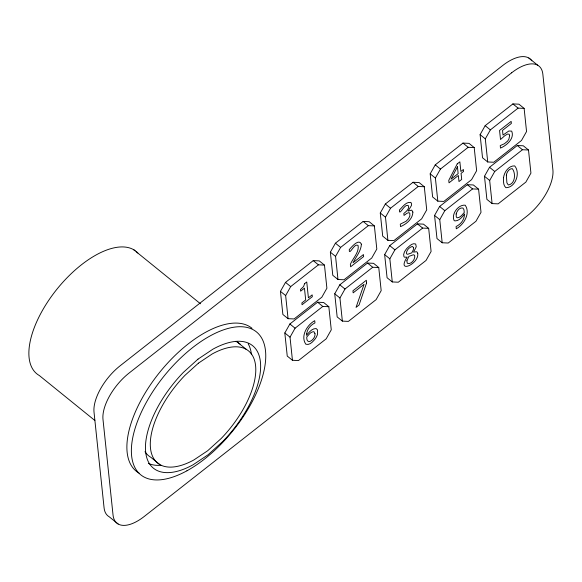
<?xml version="1.0" encoding="UTF-8"?>
<svg xmlns="http://www.w3.org/2000/svg" width="582" height="582" viewBox="0 0 582 582"><rect width="100%" height="100%" fill="white"/><g stroke="black" fill="none" stroke-linecap="round" stroke-linejoin="round"><path stroke-width="0.87" d="M280.444 291.356L285.507 282.386L313.232 260.62L319.263 260.889L324.465 265.101L326.895 288.214L321.839 297.191L294.106 318.951L288.075 318.681L282.874 314.476L280.444 291.356L285.646 295.569L288.075 318.681M285.646 295.569L290.702 286.591L318.434 264.832L324.465 265.101M284.816 332.962L289.88 323.992L317.605 302.225L323.643 302.495L328.837 306.707L331.267 329.819L326.211 338.797L298.479 360.564L292.448 360.287L287.246 356.082L284.816 332.962L290.018 337.174L292.448 360.287M330.358 252.181L335.421 243.203L363.146 221.444L369.177 221.713L374.379 225.925L376.809 249.038L371.752 258.015L344.02 279.775L337.989 279.505L332.788 275.301L330.358 252.181L335.559 256.393L337.989 279.505M290.018 337.174L295.081 328.197L322.806 306.438L328.837 306.707M335.559 256.393L340.623 247.415L368.348 225.649L374.379 225.925M334.73 293.786L339.793 284.816L367.518 263.049L373.557 263.319L378.751 267.531L381.181 290.644L376.125 299.621L348.392 321.388L342.362 321.111L337.16 316.906L334.73 293.786L339.932 297.999L342.362 321.111M380.272 213.005L385.335 204.027L413.06 182.268L419.098 182.537L424.293 186.749L426.722 209.862L421.666 218.839L393.934 240.599L387.903 240.33L382.701 236.125L380.272 213.005L385.473 217.217L387.903 240.33M339.932 297.999L344.995 289.021L372.72 267.262L378.751 267.531M385.473 217.217L390.537 208.24L418.262 186.473L424.293 186.749M384.644 254.61L389.707 245.64L417.432 223.874L423.47 224.143L428.672 228.355L431.095 251.468L426.039 260.445L398.306 282.212L392.275 281.935L387.074 277.73L384.644 254.61L389.845 258.823L392.275 281.935M430.185 173.829L435.249 164.852L462.974 143.092L469.012 143.361L474.206 147.573L476.636 170.686L471.58 179.663L443.848 201.423L437.817 201.154L432.615 196.949L430.185 173.829L435.387 178.041L437.817 201.154M389.845 258.823L394.909 249.845L422.634 228.086L428.672 228.355M435.387 178.041L440.45 169.064L468.175 147.297L474.206 147.573M434.558 215.435L439.621 206.465L467.353 184.698L473.384 184.967L478.586 189.179L481.016 212.292L475.952 221.269L448.22 243.036L442.189 242.759L436.987 238.555L434.558 215.435L439.759 219.647L442.189 242.759M480.099 134.653L485.162 125.676L512.888 103.916L518.926 104.185L524.127 108.398L526.55 131.51L521.494 140.488L493.762 162.247L487.731 161.978L482.529 157.773L480.099 134.653L485.301 138.865L487.731 161.978M439.759 219.647L444.823 210.669L472.548 188.91L478.586 189.179M485.301 138.865L490.364 129.888L518.089 108.121L524.127 108.398M484.471 176.259L489.535 167.289L517.267 145.522L523.298 145.791L528.5 150.003L530.929 173.116L525.866 182.093L498.134 203.853L492.103 203.584L486.901 199.379L484.471 176.259L489.673 180.471L492.103 203.584M489.673 180.471L494.736 171.494L522.461 149.734L528.5 150.003M528.783 57.989L537.746 65.249M512.888 103.916L518.089 108.121M517.267 145.522L522.461 149.734M485.162 125.676L490.364 129.888M462.974 143.092L468.175 147.297M489.535 167.289L494.736 171.494M467.353 184.698L472.548 188.91M435.249 164.852L440.45 169.064M413.06 182.268L418.262 186.473M439.621 206.465L444.823 210.669M417.432 223.874L422.634 228.086M385.335 204.027L390.537 208.24M363.146 221.444L368.348 225.649M389.707 245.64L394.909 249.845M367.518 263.049L372.72 267.262M335.421 243.203L340.623 247.415M313.232 260.62L318.434 264.832M339.793 284.816L344.995 289.021M317.605 302.225L322.806 306.438M285.507 282.386L290.702 286.591M289.88 323.992L295.081 328.197M133.649 249.685L200.455 303.768M237.281 342.078L246.251 349.338M159.832 464.582L150.869 457.321A72.19 34.52 -51 0 1 144.991 451.683M94.859 420.48L39.3 375.506A78.81 37.684 -51 0 1 54.555 292.215A78.81 37.684 -51 0 1 135.155 250.653M118.146 524.011L109.176 516.751A39.409 18.842 -51 0 1 104.076 507.81L94.022 412.158A39.409 18.842 -51 0 1 120.198 365.736L502.681 65.533A39.409 18.842 -51 0 1 531.803 60.79M136.566 251.766A78.81 37.684 -51 0 1 137.869 253.017M248.194 343.824A78.81 37.684 -51 0 1 251.446 354.671M161.039 465.28A78.81 37.684 -51 0 1 148.381 463.367M139.04 473.093A91.949 43.97 -51 0 1 157.773 374.721A91.949 43.97 -51 0 1 252.028 328.313M235.805 341.321A72.19 34.52 -51 0 1 240.206 344.202M412.885 212.081C412.74 219.014 406.425 224.085 400.54 226.638L400.278 224.15L406.032 221.291L408.513 218.774L409.859 215.987L409.815 213.368L409.037 212.626L407 213.238L404.024 215.435L403.813 213.47C406.054 211.622 409.328 209.149 408.6 205.853L407.444 205.373C404.104 204.631 399.041 216.722 399.419 210.044C402.504 207.119 406.061 201.467 410.907 202.405L411.583 203.911L411.438 205.504L408.12 211.077L411.721 210.102L412.885 212.081M413.547 247.648L413.307 249.904L411.809 252.835L407.786 254.239A4.154 1.986 -51 0 1 406.44 253.075C406.636 249.94 409.422 247.154 412.391 246.426L413.547 247.648M417.752 253.643C419.178 263.857 395.978 274.508 407.109 257.142L404.621 257.229L403.952 256.662L403.646 254.538L404.374 252.173A8.323 3.979 -51 0 1 407.022 248.259C409.277 246.23 412.354 242.636 415.701 244.004L416.239 246.783L413.54 252.115L416.523 251.744L417.359 252.362L417.752 253.643M406.876 260.794L407.284 263.297C411.198 265.006 415.672 258.946 414.639 255.272L413.366 254.77L408.87 256.393L406.876 260.794M464.436 214.118C464.596 219.501 460.798 224.332 456.07 226.543L456.303 228.799C463.985 224.543 470.7 213.303 465.229 205.199C458.347 204.318 451.108 214.081 454.084 220.476L454.906 220.92C459.096 221.065 462.108 217.093 464.436 214.118M314.942 333.551C316.164 338.746 306.292 346.574 306.75 337.036C308.664 334.97 310.723 331.58 313.894 331.667L314.942 333.551M456.164 213.98L456.281 216.868L457.139 217.799C460.304 217.777 462.37 214.569 464.276 212.43L463.949 209.724L462.937 208.036C459.62 207.119 456.863 211.12 456.164 213.98M361.378 244.164C361.109 251.118 356.009 256.698 353.056 262.7L363.423 254.56L363.641 256.582L350.619 266.796L350.357 264.33C352.867 258.292 359.29 252.37 358.09 245.48L357.239 245.153C353.812 244.127 348.931 256.327 349.28 249.569C351.579 247.088 358.825 238.103 361.378 244.164M503.539 177.655C503.481 181.002 503.081 185.323 505.911 187.702C515.587 187.651 520.723 172.905 514.692 165.906C508.777 165.441 504.165 172.236 503.539 177.655M509.65 135.511L508.872 139.214L507.569 141.128L504.368 143.769L500.222 145.595L500.484 148.09C506.675 145.456 514.786 138.494 511.694 131.117L508.799 131.015L503.008 135.06L502.521 130.383L511.36 123.449L511.142 121.383L499.567 130.463L500.52 139.52L504.638 135.832L507.475 134.071L509.185 134.216L509.65 135.511M306.663 333.813L306.576 335.363C308.911 332.373 311.937 328.394 316.142 328.546L317.517 329.892L317.532 334.126A9.217 4.409 -51 0 1 315.357 338.673C313.145 341.438 309.791 345.504 305.826 344.238C300.276 336.163 307.1 324.938 314.724 320.667L314.964 322.923C310.679 324.923 307.252 329.048 306.663 333.813M506.355 175.197L506.893 182.821L508.297 184.989C515.361 184.021 515.979 173.05 512.247 168.591C509.024 168.678 506.718 172.207 506.355 175.197M304.553 283.696L303.6 286.54L300.458 289.56L300.625 291.167L304.451 288.163L305.688 299.948L301.869 302.953L302.058 304.75L312.338 296.675L312.148 294.878L308.409 297.817L306.743 281.972L304.553 283.696M366.602 282.91L359.05 305.019L356.038 307.391L364.063 284.292L353.158 292.848L352.939 290.782L366.325 280.277L366.602 282.91M457.43 166.743L451.035 179.191L458.15 173.611L457.43 166.743M457.248 163.877L448.766 180.34L449.028 182.821L458.347 175.502L458.987 181.548L461.708 179.416L461.068 173.371L463.578 171.399L463.381 169.508L460.871 171.479L459.853 161.832L457.248 163.877M198.018 359.13L183.337 372.415A78.81 37.684 -51 0 0 145.667 451.988A78.81 37.684 -51 0 0 193.049 464.807L208.072 454.782L222.746 441.498A78.81 37.684 -51 0 0 260.416 361.924A78.81 37.684 -51 0 0 213.034 349.105L198.018 359.13M198.44 363.153L184.996 375.317A72.19 34.52 -51 0 0 150.491 448.205A72.19 34.52 -51 0 0 193.886 459.947L207.643 450.759L221.087 438.595A72.19 34.52 -51 0 0 255.593 365.714A72.19 34.52 -51 0 0 212.197 353.972L198.44 363.153M511.651 72.794L129.16 372.997A39.409 18.842 -51 0 0 102.992 419.418L113.046 515.07A39.409 18.842 -51 0 0 144.241 516.467L526.725 216.264A39.409 18.842 -51 0 0 552.9 169.842L542.846 74.19A39.409 18.842 -51 0 0 511.651 72.794M186.902 470.816A91.949 43.97 -51 0 0 261.696 338.142A91.949 43.97 -51 0 0 147.086 401.02A91.949 43.97 -51 0 0 186.902 470.816"/></g></svg>
